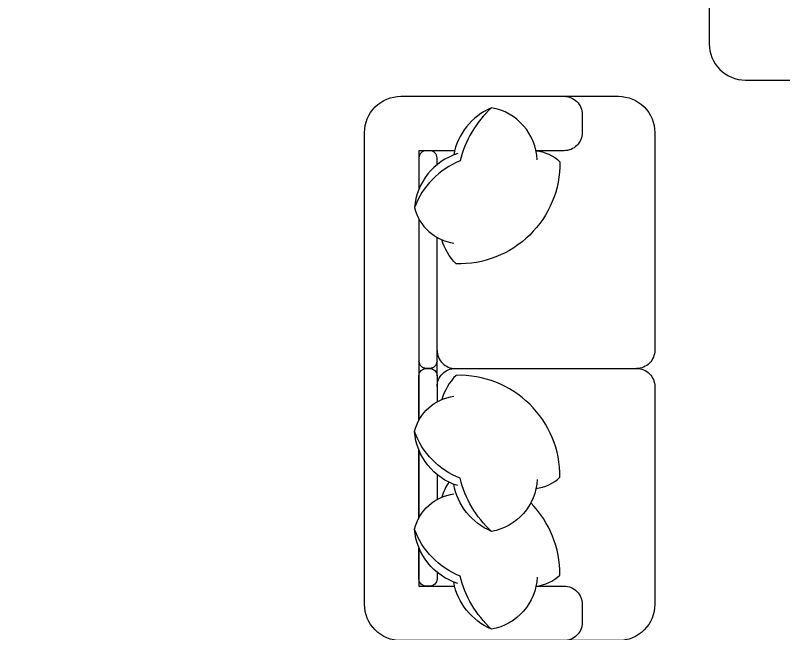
# Model space of a CAD drawing. Header units: centimetres. Extents: x 111832 to 117233, y -55119 to -48329.
# Drawn here: x 112869.6 to 113081.1, y -50876.2 to -50706.1 of the extents above; entities that cross this region are included whole.
import ezdxf

# ---------------------------------------------------------------- set-up
doc = ezdxf.new("R2010")
doc.units = ezdxf.units.CM
doc.header["$LTSCALE"] = 50
doc.header["$MEASUREMENT"] = 0
doc.layers.get('0').update_dxf_attribs({"color": 8})
doc.layers.add('COTE 50ème', color=1, linetype='Continuous')
doc.layers.add('mobilimi', color=8, linetype='Continuous', lineweight=9)
doc.styles.add('RS_TXT_50', font='arial.ttf', dxfattribs={"height": 12.5})
doc.dimstyles.new('RS_50CM_LINEAIRE', dxfattribs={"dimscale": 5, "dimtxt": 12.5, "dimasz": 1.5, "dimexe": 1, "dimexo": 2.5, "dimgap": 1, "dimtad": 1, "dimdec": 1, "dimrnd": 0.5, "dimdsep": 46, "dimtxsty": 'RS_TXT_50', "dimblk1": 'ARCHTICK', "dimblk2": 'ARCHTICK', "dimsah": 1, "dimcen": 2.5, "dimdle": 1, "dimclrt": 4, "dimadec": 0, "dimazin": 2, "dimtfac": 1, "dimtdec": 1, "dimtix": 1, "dimtmove": 2, "dimatfit": 3, "dimfxl": 1, "dimtolj": 1, "dimtzin": 0, "dimarcsym": 0})

# ---------------------------------------------------------------- blocks, each defined once
blk = doc.blocks.new('_ArchTick')
at = {"color": 0, "linetype": 'ByBlock', "const_width": 0.15}
blk.add_lwpolyline([(-0.5, -0.5), (0.5, 0.5)], dxfattribs=at)
blk = doc.blocks.new('*D927')
at = {"layer": 'COTE 50ème', "color": 0, "lineweight": -2, "ltscale": 0.5, "transparency": 16777216}
for p, q in [((112450.11, -50327.36), (112450.11, -52042.36)), ((113381.87, -50332.36), (112445.11, -50332.36)), ((112611.87, -52037.36), (112445.11, -52037.36))]:
    blk.add_line(p, q, dxfattribs=at)
at = {"layer": 'Defpoints', "color": 0, "ltscale": 0.5, "transparency": 16777216}
for p in [(113394.37, -50332.36), (112450.11, -52037.36), (112624.37, -52037.36)]:
    blk.add_point(p, dxfattribs=at)
at = {"layer": 'COTE 50ème', "color": 0, "lineweight": -2, "ltscale": 0.5, "transparency": 16777216, "xscale": 7.5, "yscale": 7.5, "zscale": 7.5}
for p, rotation in [((112450.11, -50332.36), 90), ((112450.11, -52037.36), 270)]:
    blk.add_blockref('_ArchTick', p, dxfattribs=dict(at, rotation=rotation))
at = {"layer": 'COTE 50ème', "color": 4, "ltscale": 0.5, "transparency": 16777216, "insert": (112438.72, -51184.86), "char_height": 12.5, "attachment_point": 5, "rotation": 90, "style": 'RS_TXT_50'}
blk.add_mtext('\\A1;1705', dxfattribs=at)

msp = doc.modelspace()

# ---------------------------------------------------------------- linework, layer by layer
at = {"layer": 'mobilimi'}
for points in [[(113130.88, -50723.94, 0.414214), (113135.88, -50718.94, 0.414214), (113140.88, -50723.94), (113200.88, -50723.94, 0.414214), (113210.88, -50713.94), (113210.88, -50653.94, 0.414214), (113200.88, -50643.94), (113070.88, -50643.94, 0.414214), (113060.88, -50653.94), (113060.88, -50713.94, 0.414214), (113070.88, -50723.94), (113130.88, -50723.94, 0.414214), (113135.88, -50718.94, 0.414214), (113140.88, -50723.94)], [(113045.89, -50798.42, -0.414214), (113040.89, -50803.42, -0.414214), (113045.89, -50808.42), (113045.89, -50868.42, -0.414214), (113035.89, -50878.42), (112975.89, -50878.42, -0.414214), (112965.89, -50868.42), (112965.89, -50738.42, -0.414214), (112975.89, -50728.42), (113035.89, -50728.42, -0.414214), (113045.89, -50738.42), (113045.89, -50798.42, -0.414214), (113040.89, -50803.42, -0.414214), (113045.89, -50808.42)], [(113020.89, -50728.42, -0.414214), (113025.89, -50733.42), (113025.89, -50738.42, -0.414214), (113020.89, -50743.42), (113013.15, -50743.42)], [(113000.85, -50731.6, 0.14773), (112992.25, -50746.22, 0.213343), (112979.65, -50759.11, 0.178662)], [(113013.45, -50745.93, 0.356772), (113000.85, -50731.6, 0.249542), (112990.46, -50744.59, -9.61688)], [(112985.89, -50747.24), (112985.89, -50745.42, 0.414214), (112983.89, -50743.42), (112982.89, -50743.42, 0.414214), (112980.89, -50745.42)], [(113013.14, -50743.41, -0.165541), (113019.75, -50746.5, -0.425989), (112991.11, -50774.59, -0.121523), (112987.16, -50767.92, 7.115464)], [(112991.57, -50744.2, 0.306663), (112979.65, -50759.11, 0.30633), (112990.53, -50768.85, -0.872847)], [(112980.89, -50745.42), (112980.89, -50753.94, 0.414214)], [(112980.89, -50762.26), (112980.89, -50801.42, 0.414214), (112982.89, -50803.42), (112983.89, -50803.42, 0.414214), (112985.89, -50801.42), (112985.89, -50767.29, 0.414214)], [(112985.89, -50798.42, 0.414214), (112990.89, -50803.42)], [(112985.89, -50798.42, 0.414214), (112990.89, -50803.42), (113040.89, -50803.42, 0.414214)], [(112980.89, -50817.65), (112980.89, -50805.42, -0.414214), (112982.89, -50803.42), (112983.89, -50803.42, -0.414214), (112985.89, -50805.42), (112985.89, -50812.62, -0.414214)], [(112985.89, -50808.42, -0.414214), (112990.89, -50803.42)], [(112985.89, -50808.42, -0.414214), (112990.89, -50803.42), (113040.89, -50803.42, -0.414214)], [(113013.14, -50836.5, 0.165541), (113019.75, -50833.41, 0.425989), (112991.11, -50805.32, 0.121523), (112987.16, -50811.99, -7.115464)], [(112991.57, -50835.71, -0.306663), (112979.65, -50820.8, -0.30633), (112990.53, -50811.06, 0.872847)], [(113000.85, -50848.31, -0.14773), (112992.25, -50833.69, -0.213343), (112979.65, -50820.8, -0.178662)], [(112980.89, -50844.59), (112980.89, -50825.97, -0.414214)], [(112985.89, -50832.67), (112985.89, -50839.55, -0.414214)], [(113013.45, -50833.98, -0.356772), (113000.85, -50848.31, -0.249542), (112990.46, -50835.32, 9.61688)], [(112989.11, -50834.73, 0.071865), (112987.16, -50838.93, -7.115464)], [(112991.57, -50862.65, -0.306663), (112979.65, -50847.73, -0.30633), (112990.53, -50837.99, 0.872847)], [(113013.14, -50863.43, 0.165541), (113019.75, -50860.34, 0.200231), (113011.7, -50840.49, 0.121523)], [(113000.85, -50875.24, -0.14773), (112992.25, -50860.63, -0.213343), (112979.65, -50847.73, -0.178662)], [(112980.89, -50861.42), (112980.89, -50852.9, -0.414214)], [(112980.89, -50852.9), (112980.89, -50863.42), (112990.72, -50863.42, -0.414214)], [(112985.89, -50859.61), (112985.89, -50861.42, -0.414214), (112983.89, -50863.42), (112982.89, -50863.42, -0.414214), (112980.89, -50861.42)], [(113013.45, -50860.91, -0.356772), (113000.85, -50875.24, -0.249542), (112990.46, -50862.26, 9.61688)], [(113013.15, -50863.42), (113020.89, -50863.42, -0.414214), (113025.89, -50868.42), (113025.89, -50873.42, -0.414214), (113020.89, -50878.42)]]:
    msp.add_lwpolyline(points, format="xyb", dxfattribs=at)
for points in [[(112990.72, -50743.42), (112980.89, -50743.42), (112980.89, -50753.94)], [(112980.89, -50762.26), (112980.89, -50817.65)], [(112980.89, -50825.97), (112980.89, -50844.59)]]:
    msp.add_lwpolyline(points, dxfattribs=at)
msp.add_lwpolyline([(112980.89, -50801.42), (112980.89, -50805.42, -0.414214), (112982.89, -50803.42), (112983.89, -50803.42, -0.414214), (112985.89, -50805.42), (112985.89, -50801.42, -0.414214), (112983.89, -50803.42), (112982.89, -50803.42, -0.414214)], format="xyb", close=True, dxfattribs=at)

# ---------------------------------------------------------------- dimensions: what is measured, and where the dimension line sits
at = {"layer": 'COTE 50ème', "ltscale": 0.5}
dim = msp.add_linear_dim(base=(112450.11, -52037.36), p1=(113394.37, -50332.36), p2=(112624.37, -52037.36), angle=90, dimstyle='RS_50CM_LINEAIRE', dxfattribs=at)
dim.commit()
dim.dimension.update_dxf_attribs({"geometry": '*D927', "text_midpoint": (112438.72, -51184.86)})

doc.saveas('drawing.dxf')
